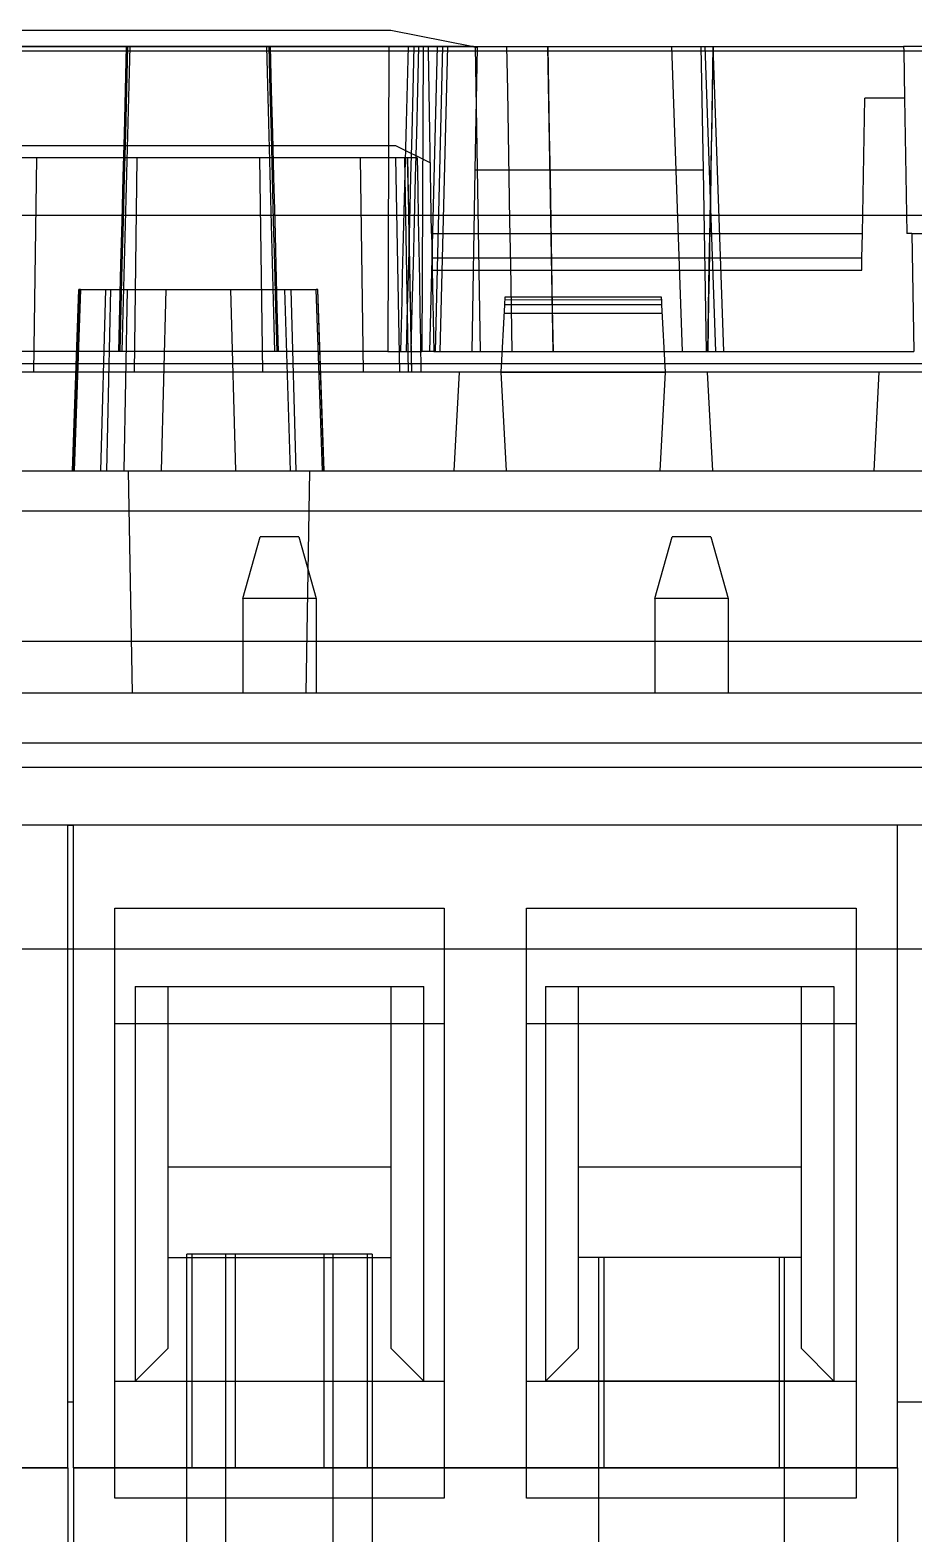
# Model space of a CAD drawing. Header units: millimetres. Extents: x 169.7 to 222.2, y -58 to 0.6.
# Drawn here: x 193.87 to 204.59, y -17.7 to 0.55 of the extents above; entities that cross this region are included whole.
import ezdxf

# ---------------------------------------------------------------- set-up
doc = ezdxf.new("R2010")
doc.units = ezdxf.units.MM
doc.layers.add('MAIN-1', color=7, linetype='Continuous')
doc.layers.add('MAIN-2', color=7, linetype='Continuous')

msp = doc.modelspace()

# ---------------------------------------------------------------- linework, layer by layer
at = {"layer": 'MAIN-1'}
for p, q in [((193.572, 0.551), (198.247, 0.551)), ((198.247, 0.551), (199.247, 0.351)), ((170.151, 0.3), (221.667, 0.3)), ((198.702, 0.351), (193.117, 0.351)), ((198.703, 0.3), (198.702, 0.351)), ((199.247, 0.351), (198.702, 0.351)), ((199.247, 0.351), (204.469, 0.351)), ((206.208, 0.351), (204.469, 0.351)), ((204.469, 0.351), (204.47, 0.3)), ((170.371, -8.1), (221.448, -8.1)), ((221.431, -8.4), (170.388, -8.4)), ((194.894, -17.27), (194.894, -10.11)), ((194.894, -10.11), (198.894, -10.11)), ((198.894, -10.11), (198.894, -17.27)), ((199.894, -17.27), (199.894, -10.11)), ((199.894, -10.11), (203.894, -10.11)), ((203.894, -10.11), (203.894, -17.27)), ((194.894, -11.51), (198.894, -11.51)), ((195.144, -11.51), (195.144, -15.85)), ((195.544, -15.45), (195.544, -11.51)), ((198.245, -11.51), (198.245, -15.45)), ((198.645, -15.85), (198.645, -11.51)), ((199.894, -11.51), (203.894, -11.51)), ((200.122, -11.51), (200.122, -15.85)), ((200.522, -15.45), (200.522, -11.51)), ((203.224, -11.51), (203.224, -15.45)), ((203.624, -11.51), (203.624, -15.85)), ((195.544, -13.248), (198.245, -13.248)), ((200.522, -13.248), (203.224, -13.248)), ((195.544, -14.35), (198.245, -14.35)), ((195.83, -14.31), (195.83, -14.35)), ((196.244, -14.35), (196.244, -14.31)), ((197.544, -14.35), (197.544, -14.31)), ((197.959, -14.31), (197.959, -14.35)), ((203.224, -14.35), (200.522, -14.35)), ((195.544, -15.45), (195.144, -15.85)), ((198.645, -15.85), (198.245, -15.45)), ((200.522, -15.45), (200.122, -15.85)), ((203.624, -15.85), (203.224, -15.45)), ((194.894, -15.85), (198.894, -15.85)), ((199.894, -15.85), (203.894, -15.85)), ((198.894, -17.27), (194.894, -17.27)), ((203.894, -17.27), (199.894, -17.27))]:
    msp.add_line(p, q, dxfattribs=at)
at = {"layer": 'MAIN-2'}
for p, q in [((198.247, 0.551), (198.247, 0.551)), ((192.572, 0.351), (199.247, 0.351)), ((195.034, 0.351), (193.597, 0.351)), ((195.034, 0.351), (195.021, -0.178)), ((195.034, 0.351), (195.039, 0.351)), ((195.051, 0.351), (195.037, -0.178)), ((195.039, 0.351), (195.042, 0.351)), ((195.042, 0.351), (195.046, 0.351)), ((195.046, 0.351), (195.05, 0.351)), ((195.05, 0.351), (195.053, 0.351)), ((195.053, 0.351), (195.056, 0.351)), ((195.056, 0.351), (195.059, 0.351)), ((195.059, 0.351), (195.062, 0.351)), ((195.062, 0.351), (195.064, 0.351)), ((195.064, 0.351), (195.067, 0.351)), ((195.067, 0.351), (195.069, 0.351)), ((195.069, 0.351), (195.071, 0.351)), ((195.077, 0.351), (195.069, 0.042)), ((195.071, 0.351), (195.072, 0.351)), ((195.072, 0.351), (195.074, 0.351)), ((195.074, 0.351), (195.075, 0.351)), ((195.075, 0.351), (195.076, 0.351)), ((195.076, 0.351), (195.077, 0.351)), ((195.077, 0.351), (195.077, 0.351)), ((195.077, 0.351), (195.077, 0.351)), ((195.077, 0.351), (196.742, 0.351)), ((196.742, 0.351), (196.742, 0.351)), ((196.742, 0.351), (196.742, 0.351)), ((196.742, 0.351), (196.743, 0.351)), ((196.75, 0.042), (196.742, 0.351)), ((196.743, 0.351), (196.744, 0.351)), ((196.744, 0.351), (196.745, 0.351)), ((196.745, 0.351), (196.747, 0.351)), ((196.747, 0.351), (196.748, 0.351)), ((196.748, 0.351), (196.75, 0.351)), ((196.75, 0.351), (196.752, 0.351)), ((196.752, 0.351), (196.754, 0.351)), ((196.754, 0.351), (196.757, 0.351)), ((196.757, 0.351), (196.76, 0.351)), ((196.76, 0.351), (196.763, 0.351)), ((196.763, 0.351), (196.766, 0.351)), ((196.766, 0.351), (196.769, 0.351)), ((196.781, -0.178), (196.768, 0.351)), ((196.769, 0.351), (196.773, 0.351)), ((196.773, 0.351), (196.776, 0.351)), ((196.776, 0.351), (196.78, 0.351)), ((196.78, 0.351), (196.785, 0.351)), ((198.222, 0.351), (196.785, 0.351)), ((196.798, -0.178), (196.785, 0.351)), ((198.222, 0.351), (198.207, -3.349)), ((198.222, 0.351), (198.236, 0.351)), ((198.236, 0.351), (198.25, 0.351)), ((198.25, 0.351), (198.265, 0.351)), ((198.265, 0.351), (198.28, 0.351)), ((198.28, 0.351), (198.296, 0.351)), ((198.296, 0.351), (198.312, 0.351)), ((198.312, 0.351), (198.328, 0.351)), ((198.328, 0.351), (198.344, 0.351)), ((198.344, 0.351), (198.361, 0.351)), ((198.361, 0.351), (198.377, 0.351)), ((198.377, 0.351), (198.394, 0.351)), ((198.394, 0.351), (198.394, 0.351)), ((198.394, 0.351), (198.394, 0.351)), ((198.394, 0.351), (198.394, 0.351)), ((198.394, 0.351), (198.394, 0.351)), ((198.394, 0.351), (198.394, 0.351)), ((198.394, 0.351), (198.394, 0.351)), ((198.394, 0.351), (198.394, 0.351)), ((198.394, 0.351), (198.394, 0.351)), ((198.394, 0.351), (198.394, 0.351)), ((198.394, 0.351), (198.394, 0.351)), ((198.394, 0.351), (198.394, 0.351)), ((198.394, 0.351), (198.394, 0.351)), ((198.394, 0.351), (198.394, 0.351)), ((198.394, 0.351), (198.394, 0.351)), ((198.394, 0.351), (198.394, 0.351)), ((198.394, 0.351), (198.394, 0.351)), ((198.394, 0.351), (198.394, 0.351)), ((198.394, 0.351), (198.394, 0.351)), ((198.394, 0.351), (198.394, 0.351)), ((198.394, 0.351), (198.394, 0.351)), ((198.394, 0.351), (198.394, 0.351)), ((198.394, 0.351), (198.394, 0.351)), ((198.394, 0.351), (198.394, 0.351)), ((198.394, 0.351), (198.394, 0.351)), ((198.394, 0.351), (198.394, 0.351)), ((198.394, 0.351), (198.394, 0.351)), ((198.394, 0.351), (198.394, 0.351)), ((198.394, 0.351), (198.394, 0.351)), ((198.394, 0.351), (198.394, 0.351)), ((198.394, 0.351), (198.394, 0.351)), ((198.394, 0.351), (198.394, 0.351)), ((198.394, 0.351), (198.394, 0.351)), ((198.394, 0.351), (198.394, 0.351)), ((198.394, 0.351), (198.394, 0.351)), ((198.394, 0.351), (198.41, 0.351)), ((198.41, 0.351), (198.426, 0.351)), ((198.426, 0.351), (198.441, 0.351)), ((198.441, 0.351), (198.456, 0.351)), ((198.452, 0.043), (198.46, 0.351)), ((198.456, 0.351), (198.471, 0.351)), ((198.471, 0.351), (198.486, 0.351)), ((198.486, 0.351), (198.501, 0.351)), ((198.501, 0.351), (198.515, 0.351)), ((198.515, 0.351), (198.529, 0.351)), ((198.516, -0.177), (198.529, 0.351)), ((198.529, 0.351), (198.543, 0.351)), ((198.543, 0.351), (198.557, 0.351)), ((198.557, 0.351), (198.569, 0.351)), ((198.569, 0.351), (198.582, 0.351)), ((198.573, -0.177), (198.586, 0.351)), ((198.582, 0.351), (198.594, 0.351)), ((198.594, 0.351), (198.605, 0.351)), ((198.605, 0.351), (198.616, 0.351)), ((198.616, 0.351), (198.626, 0.351)), ((198.636, 0.351), (198.621, -3.349)), ((198.626, 0.351), (198.636, 0.351)), ((198.874, 0.351), (198.636, 0.351)), ((198.741, -1.919), (198.703, 0.3)), ((198.806, 0.351), (198.715, -3.349)), ((198.874, 0.351), (198.783, -3.349)), ((198.932, 0.351), (198.841, -3.349)), ((198.874, 0.351), (198.884, 0.351)), ((198.884, 0.351), (198.893, 0.351)), ((198.893, 0.351), (198.901, 0.351)), ((198.901, 0.351), (198.908, 0.351)), ((198.908, 0.351), (198.915, 0.351)), ((198.915, 0.351), (198.92, 0.351)), ((198.92, 0.351), (198.924, 0.351)), ((198.924, 0.351), (198.928, 0.351)), ((198.928, 0.351), (198.93, 0.351)), ((198.93, 0.351), (198.932, 0.351)), ((198.932, 0.351), (198.932, 0.351)), ((198.932, 0.351), (198.932, 0.351)), ((198.932, 0.351), (198.932, 0.351)), ((198.932, 0.351), (198.932, 0.351)), ((198.932, 0.351), (198.932, 0.351)), ((198.932, 0.351), (198.932, 0.351)), ((198.932, 0.351), (198.932, 0.351)), ((198.932, 0.351), (198.986, 0.351)), ((198.986, 0.351), (199.039, 0.351)), ((199.039, 0.351), (199.092, 0.351)), ((199.092, 0.351), (199.144, 0.351)), ((199.144, 0.351), (199.196, 0.351)), ((199.196, 0.351), (199.247, 0.351)), ((199.247, 0.351), (199.247, 0.351)), ((199.247, 0.351), (199.247, 0.351)), ((199.247, 0.351), (199.254, 0.349)), ((199.254, 0.349), (199.261, 0.348)), ((199.261, 0.348), (199.269, 0.347)), ((199.269, 0.351), (199.33, -3.349)), ((199.269, 0.347), (199.276, 0.345)), ((199.271, -1.149), (199.297, 0.341)), ((199.276, 0.345), (199.283, 0.344)), ((199.283, 0.344), (199.29, 0.342)), ((199.29, 0.342), (199.297, 0.341)), ((199.297, 0.341), (199.297, 0.341)), ((199.651, 0.351), (199.66, -0.178)), ((200.15, 0.351), (200.16, -0.178)), ((200.217, -3.349), (200.152, 0.351)), ((201.787, -3.349), (201.658, 0.351)), ((202.013, 0.351), (202.013, 0.351)), ((202.039, -1.149), (202.013, 0.351)), ((202.058, 0.351), (202.058, 0.351)), ((202.058, 0.351), (202.188, -3.349)), ((202.149, -0.178), (202.158, 0.351)), ((202.155, 0.043), (202.16, 0.351)), ((202.158, 0.351), (202.158, 0.351)), ((202.288, -3.349), (202.158, 0.351)), ((204.469, 0.351), (204.469, 0.351)), ((204.47, 0.3), (204.48, -0.274)), ((195.069, 0.042), (195.061, -0.266)), ((196.758, -0.266), (196.75, 0.042)), ((198.444, -0.265), (198.452, 0.043)), ((202.149, -0.266), (202.155, 0.043)), ((195.021, -0.178), (195.007, -0.707)), ((195.037, -0.178), (195.024, -0.707)), ((196.795, -0.707), (196.781, -0.178)), ((196.812, -0.707), (196.798, -0.178)), ((198.503, -0.706), (198.516, -0.177)), ((198.559, -0.706), (198.573, -0.177)), ((199.66, -0.178), (199.669, -0.707)), ((200.16, -0.178), (200.169, -0.707)), ((202.14, -0.706), (202.149, -0.178)), ((195.061, -0.266), (195.053, -0.574)), ((196.766, -0.574), (196.758, -0.266)), ((198.437, -0.573), (198.444, -0.265)), ((202.144, -0.574), (202.149, -0.266)), ((203.969, -1.919), (203.997, -0.274)), ((204.48, -0.274), (203.997, -0.274)), ((204.48, -0.274), (204.508, -1.919)), ((195.007, -0.707), (194.993, -1.236)), ((195.024, -0.707), (195.01, -1.236)), ((195.053, -0.574), (195.045, -0.883)), ((196.774, -0.883), (196.766, -0.574)), ((196.809, -1.236), (196.795, -0.707)), ((196.826, -1.236), (196.812, -0.707)), ((198.429, -0.881), (198.437, -0.573)), ((198.489, -1.234), (198.503, -0.706)), ((198.546, -1.234), (198.559, -0.706)), ((199.669, -0.707), (199.678, -1.236)), ((200.169, -0.707), (200.178, -1.236)), ((202.13, -1.235), (202.14, -0.706)), ((202.139, -0.882), (202.144, -0.574)), ((193.517, -0.849), (198.302, -0.849)), ((195.045, -0.883), (195.037, -1.191)), ((196.782, -1.191), (196.774, -0.883)), ((198.302, -0.849), (198.726, -1.061)), ((198.302, -0.849), (198.302, -0.849)), ((198.421, -1.189), (198.429, -0.881)), ((202.133, -1.191), (202.139, -0.882)), ((198.448, -1), (193.371, -1)), ((193.944, -1), (193.909, -3.6)), ((195.164, -1), (195.129, -3.6)), ((196.69, -3.6), (196.655, -1)), ((197.875, -1), (197.91, -3.6)), ((198.353, -3.6), (198.307, -1)), ((198.458, -3.6), (198.414, -1)), ((198.565, -1), (198.448, -1)), ((198.449, -1), (198.448, -1)), ((198.448, -1), (198.448, -1)), ((198.448, -1), (198.448, -1)), ((198.448, -1), (198.448, -1)), ((198.448, -1), (198.448, -1)), ((198.448, -1), (198.498, -3.6)), ((198.45, -1), (198.449, -1)), ((198.449, -1), (198.449, -1)), ((198.449, -1), (198.449, -1)), ((198.449, -1), (198.449, -1)), ((198.449, -1), (198.449, -1)), ((198.449, -1), (198.449, -1)), ((198.449, -1), (198.449, -1)), ((198.456, -1.325), (198.449, -1)), ((198.45, -1), (198.45, -1)), ((198.45, -1), (198.45, -1)), ((198.45, -1), (198.45, -1)), ((198.45, -1), (198.45, -1)), ((198.45, -1), (198.45, -1)), ((198.45, -1), (198.45, -1)), ((198.45, -1), (198.45, -1)), ((198.45, -1), (198.45, -1)), ((198.565, -1), (198.572, -1.37)), ((198.726, -1.061), (198.726, -1.061)), ((194.993, -1.236), (194.979, -1.764)), ((195.01, -1.236), (194.996, -1.764)), ((195.037, -1.191), (195.029, -1.5)), ((196.79, -1.5), (196.782, -1.191)), ((196.823, -1.764), (196.809, -1.236)), ((196.84, -1.764), (196.826, -1.236)), ((198.413, -1.498), (198.421, -1.189)), ((198.476, -1.763), (198.489, -1.234)), ((198.532, -1.763), (198.546, -1.234)), ((199.233, -3.349), (199.271, -1.149)), ((202.039, -1.149), (199.271, -1.149)), ((199.271, -1.149), (199.271, -1.149)), ((199.678, -1.236), (199.687, -1.764)), ((200.178, -1.236), (200.187, -1.764)), ((202.039, -1.149), (202.039, -1.149)), ((202.077, -3.349), (202.039, -1.149)), ((202.121, -1.763), (202.13, -1.235)), ((202.128, -1.499), (202.133, -1.191)), ((198.462, -1.65), (198.456, -1.325)), ((198.572, -1.37), (198.579, -1.741)), ((195.029, -1.5), (195.021, -1.808)), ((196.798, -1.808), (196.79, -1.5)), ((198.405, -1.806), (198.413, -1.498)), ((202.122, -1.807), (202.128, -1.499)), ((216.172, -1.7), (175.647, -1.7)), ((194.979, -1.764), (194.965, -2.293)), ((194.996, -1.764), (194.982, -2.293)), ((195.021, -1.808), (195.012, -2.116)), ((196.806, -2.116), (196.798, -1.808)), ((196.837, -2.293), (196.823, -1.764)), ((196.854, -2.293), (196.84, -1.764)), ((198.397, -2.115), (198.405, -1.806)), ((198.468, -1.975), (198.462, -1.65)), ((198.463, -2.292), (198.476, -1.763)), ((198.519, -2.292), (198.532, -1.763)), ((198.579, -1.741), (198.586, -2.112)), ((199.687, -1.764), (199.696, -2.293)), ((200.187, -1.764), (200.196, -2.293)), ((202.111, -2.292), (202.121, -1.763)), ((202.117, -2.116), (202.122, -1.807)), ((198.474, -2.3), (198.468, -1.975)), ((198.741, -1.919), (198.746, -2.219)), ((198.741, -1.919), (203.969, -1.919)), ((203.963, -2.219), (203.969, -1.919)), ((204.571, -1.919), (204.508, -1.919)), ((204.508, -1.919), (204.508, -1.919)), ((204.571, -1.919), (204.594, -3.349)), ((204.571, -1.919), (206.169, -1.919)), ((195.012, -2.116), (195.004, -2.425)), ((196.814, -2.425), (196.806, -2.116)), ((198.389, -2.424), (198.397, -2.115)), ((198.586, -2.112), (198.593, -2.484)), ((202.112, -2.424), (202.117, -2.116)), ((194.965, -2.293), (194.951, -2.821)), ((194.982, -2.293), (194.969, -2.821)), ((196.85, -2.821), (196.837, -2.293)), ((196.867, -2.821), (196.854, -2.293)), ((198.449, -2.82), (198.463, -2.292)), ((198.481, -2.625), (198.474, -2.3)), ((198.505, -2.82), (198.519, -2.292)), ((203.963, -2.219), (198.746, -2.219)), ((198.746, -2.219), (198.749, -2.365)), ((198.749, -2.365), (203.961, -2.365)), ((198.749, -2.365), (198.766, -3.349)), ((199.696, -2.293), (199.705, -2.821)), ((200.196, -2.293), (200.205, -2.821)), ((202.102, -2.821), (202.111, -2.292)), ((203.961, -2.365), (203.963, -2.219)), ((195.004, -2.425), (194.996, -2.733)), ((196.823, -2.733), (196.814, -2.425)), ((198.382, -2.732), (198.389, -2.424)), ((198.593, -2.484), (198.599, -2.856)), ((202.106, -2.732), (202.112, -2.424)), ((194.382, -4.8), (194.458, -2.6)), ((194.389, -4.8), (194.465, -2.6)), ((194.477, -2.6), (194.403, -4.8)), ((194.477, -2.6), (194.508, -2.6)), ((194.508, -2.6), (194.543, -2.6)), ((194.543, -2.6), (194.583, -2.6)), ((194.583, -2.6), (194.628, -2.6)), ((194.628, -2.6), (194.677, -2.6)), ((194.677, -2.6), (194.73, -2.6)), ((194.725, -4.8), (194.787, -2.6)), ((194.73, -2.6), (194.787, -2.6)), ((194.787, -2.6), (194.819, -2.6)), ((194.798, -4.8), (194.848, -2.6)), ((194.819, -2.6), (194.852, -2.6)), ((194.852, -2.6), (194.888, -2.6)), ((194.888, -2.6), (194.925, -2.6)), ((194.925, -2.6), (194.964, -2.6)), ((194.964, -2.6), (195.004, -2.6)), ((194.996, -2.733), (194.988, -3.041)), ((195.047, -2.6), (195.003, -4.8)), ((195.004, -2.6), (195.047, -2.6)), ((195.047, -2.6), (195.096, -2.6)), ((195.096, -2.6), (195.147, -2.6)), ((195.147, -2.6), (195.199, -2.6)), ((195.199, -2.6), (195.253, -2.6)), ((195.253, -2.6), (195.309, -2.6)), ((195.309, -2.6), (195.367, -2.6)), ((195.367, -2.6), (195.426, -2.6)), ((195.426, -2.6), (195.488, -2.6)), ((195.46, -4.8), (195.52, -2.6)), ((195.488, -2.6), (195.55, -2.6)), ((195.55, -2.6), (195.613, -2.6)), ((195.613, -2.6), (195.677, -2.6)), ((195.677, -2.6), (195.742, -2.6)), ((195.742, -2.6), (195.806, -2.6)), ((195.806, -2.6), (195.87, -2.6)), ((195.87, -2.6), (195.934, -2.6)), ((195.934, -2.6), (195.997, -2.6)), ((195.997, -2.6), (196.061, -2.6)), ((196.061, -2.6), (196.124, -2.6)), ((196.124, -2.6), (196.187, -2.6)), ((196.187, -2.6), (196.249, -2.6)), ((196.249, -2.6), (196.311, -2.6)), ((196.299, -2.6), (196.359, -4.8)), ((196.311, -2.6), (196.372, -2.6)), ((196.372, -2.6), (196.433, -2.6)), ((196.433, -2.6), (196.492, -2.6)), ((196.492, -2.6), (196.551, -2.6)), ((196.551, -2.6), (196.609, -2.6)), ((196.609, -2.6), (196.664, -2.6)), ((196.664, -2.6), (196.718, -2.6)), ((196.718, -2.6), (196.77, -2.6)), ((196.77, -2.6), (196.82, -2.6)), ((196.82, -2.6), (196.867, -2.6)), ((196.831, -3.041), (196.823, -2.733)), ((196.867, -2.6), (196.911, -2.6)), ((196.911, -2.6), (196.953, -2.6)), ((196.953, -2.6), (196.994, -2.6)), ((197.027, -4.8), (196.958, -2.6)), ((196.994, -2.6), (197.032, -2.6)), ((197.032, -2.6), (197.094, -4.8)), ((197.032, -2.6), (197.069, -2.6)), ((197.069, -2.6), (197.104, -2.6)), ((197.104, -2.6), (197.137, -2.6)), ((197.137, -2.6), (197.169, -2.6)), ((197.169, -2.6), (197.199, -2.6)), ((197.199, -2.6), (197.228, -2.6)), ((197.228, -2.6), (197.254, -2.6)), ((197.254, -2.6), (197.279, -2.6)), ((197.279, -2.6), (197.302, -2.6)), ((197.302, -2.6), (197.322, -2.6)), ((197.322, -2.6), (197.341, -2.6)), ((197.416, -4.8), (197.341, -2.6)), ((197.354, -2.6), (197.43, -4.8)), ((197.437, -4.8), (197.36, -2.6)), ((198.374, -3.041), (198.382, -2.732)), ((198.487, -2.95), (198.481, -2.625)), ((199.628, -2.784), (199.633, -2.689)), ((199.631, -2.718), (201.529, -2.722)), ((199.633, -2.689), (201.527, -2.689)), ((201.527, -2.689), (201.527, -2.689)), ((201.527, -2.689), (201.527, -2.69)), ((201.527, -2.69), (201.527, -2.691)), ((201.527, -2.691), (201.527, -2.693)), ((201.527, -2.693), (201.527, -2.695)), ((201.527, -2.695), (201.528, -2.698)), ((201.528, -2.698), (201.528, -2.701)), ((201.528, -2.701), (201.528, -2.704)), ((201.528, -2.704), (201.528, -2.708)), ((201.528, -2.708), (201.528, -2.712)), ((201.528, -2.712), (201.529, -2.717)), ((201.529, -2.717), (201.529, -2.722)), ((201.529, -2.722), (201.529, -2.727)), ((201.529, -2.727), (201.529, -2.732)), ((201.529, -2.732), (201.53, -2.738)), ((201.53, -2.738), (201.53, -2.744)), ((202.101, -3.041), (202.106, -2.732)), ((194.951, -2.821), (194.938, -3.349)), ((194.969, -2.821), (194.955, -3.349)), ((196.864, -3.349), (196.85, -2.821)), ((196.881, -3.349), (196.867, -2.821)), ((198.436, -3.349), (198.449, -2.82)), ((198.492, -3.349), (198.505, -2.82)), ((198.599, -2.856), (198.605, -3.228)), ((199.585, -3.6), (199.628, -2.784)), ((201.538, -2.889), (199.622, -2.889)), ((201.532, -2.784), (199.628, -2.784)), ((199.705, -2.821), (199.714, -3.349)), ((200.205, -2.821), (200.214, -3.349)), ((201.53, -2.744), (201.53, -2.75)), ((201.53, -2.75), (201.531, -2.757)), ((201.531, -2.757), (201.531, -2.763)), ((201.531, -2.763), (201.531, -2.77)), ((201.531, -2.77), (201.532, -2.777)), ((201.532, -2.777), (201.532, -2.784)), ((201.532, -2.784), (201.575, -3.6)), ((202.093, -3.349), (202.102, -2.821)), ((194.988, -3.041), (194.98, -3.349)), ((196.839, -3.349), (196.831, -3.041)), ((198.366, -3.349), (198.374, -3.041)), ((198.493, -3.275), (198.487, -2.95)), ((202.096, -3.349), (202.101, -3.041)), ((198.5, -3.6), (198.493, -3.275)), ((198.605, -3.228), (198.611, -3.6)), ((194.938, -3.349), (193.611, -3.349)), ((194.942, -3.349), (194.938, -3.349)), ((194.946, -3.349), (194.942, -3.349)), ((194.95, -3.349), (194.946, -3.349)), ((194.953, -3.349), (194.95, -3.349)), ((194.956, -3.349), (194.953, -3.349)), ((194.96, -3.349), (194.956, -3.349)), ((194.962, -3.349), (194.96, -3.349)), ((194.965, -3.349), (194.962, -3.349)), ((194.968, -3.349), (194.965, -3.349)), ((194.97, -3.349), (194.968, -3.349)), ((194.972, -3.349), (194.97, -3.349)), ((194.974, -3.349), (194.972, -3.349)), ((194.976, -3.349), (194.974, -3.349)), ((194.977, -3.349), (194.976, -3.349)), ((194.978, -3.349), (194.977, -3.349)), ((194.979, -3.349), (194.978, -3.349)), ((194.98, -3.349), (194.979, -3.349)), ((196.839, -3.349), (194.98, -3.349)), ((194.98, -3.349), (194.98, -3.349)), ((194.98, -3.349), (194.98, -3.349)), ((196.84, -3.349), (196.839, -3.349)), ((196.839, -3.349), (196.839, -3.349)), ((196.839, -3.349), (196.839, -3.349)), ((196.841, -3.349), (196.84, -3.349)), ((196.842, -3.349), (196.841, -3.349)), ((196.843, -3.349), (196.842, -3.349)), ((196.845, -3.349), (196.843, -3.349)), ((196.847, -3.349), (196.845, -3.349)), ((196.849, -3.349), (196.847, -3.349)), ((196.851, -3.349), (196.849, -3.349)), ((196.854, -3.349), (196.851, -3.349)), ((196.857, -3.349), (196.854, -3.349)), ((196.86, -3.349), (196.857, -3.349)), ((196.863, -3.349), (196.86, -3.349)), ((196.866, -3.349), (196.863, -3.349)), ((196.87, -3.349), (196.866, -3.349)), ((196.873, -3.349), (196.87, -3.349)), ((196.877, -3.349), (196.873, -3.349)), ((196.881, -3.349), (196.877, -3.349)), ((198.207, -3.349), (196.881, -3.349)), ((198.207, -3.349), (198.221, -3.349)), ((198.221, -3.349), (198.236, -3.349)), ((198.236, -3.349), (198.25, -3.349)), ((198.25, -3.349), (198.266, -3.349)), ((198.266, -3.349), (198.281, -3.349)), ((198.281, -3.349), (198.297, -3.349)), ((198.297, -3.349), (198.313, -3.349)), ((198.313, -3.349), (198.33, -3.349)), ((198.33, -3.349), (198.346, -3.349)), ((198.346, -3.349), (198.363, -3.349)), ((198.363, -3.349), (198.379, -3.349)), ((198.379, -3.349), (198.379, -3.349)), ((198.379, -3.349), (198.379, -3.349)), ((198.379, -3.349), (198.379, -3.349)), ((198.379, -3.349), (198.379, -3.349)), ((198.379, -3.349), (198.379, -3.349)), ((198.379, -3.349), (198.379, -3.349)), ((198.379, -3.349), (198.379, -3.349)), ((198.379, -3.349), (198.379, -3.349)), ((198.379, -3.349), (198.379, -3.349)), ((198.379, -3.349), (198.379, -3.349)), ((198.379, -3.349), (198.379, -3.349)), ((198.379, -3.349), (198.379, -3.349)), ((198.379, -3.349), (198.379, -3.349)), ((198.379, -3.349), (198.379, -3.349)), ((198.379, -3.349), (198.379, -3.349)), ((198.379, -3.349), (198.379, -3.349)), ((198.379, -3.349), (198.379, -3.349)), ((198.379, -3.349), (198.379, -3.349)), ((198.379, -3.349), (198.379, -3.349)), ((198.379, -3.349), (198.379, -3.349)), ((198.379, -3.349), (198.379, -3.349)), ((198.379, -3.349), (198.379, -3.349)), ((198.379, -3.349), (198.379, -3.349)), ((198.379, -3.349), (198.379, -3.349)), ((198.379, -3.349), (198.379, -3.349)), ((198.379, -3.349), (198.379, -3.349)), ((198.379, -3.349), (198.379, -3.349)), ((198.379, -3.349), (198.379, -3.349)), ((198.379, -3.349), (198.379, -3.349)), ((198.379, -3.349), (198.379, -3.349)), ((198.379, -3.349), (198.379, -3.349)), ((198.379, -3.349), (198.379, -3.349)), ((198.379, -3.349), (198.379, -3.349)), ((198.379, -3.349), (198.379, -3.349)), ((198.379, -3.349), (198.395, -3.349)), ((198.395, -3.349), (198.411, -3.349)), ((198.411, -3.349), (198.426, -3.349)), ((198.426, -3.349), (198.442, -3.349)), ((198.442, -3.349), (198.457, -3.349)), ((198.457, -3.349), (198.472, -3.349)), ((198.472, -3.349), (198.486, -3.349)), ((198.486, -3.349), (198.501, -3.349)), ((198.501, -3.349), (198.515, -3.349)), ((198.515, -3.349), (198.529, -3.349)), ((198.529, -3.349), (198.542, -3.349)), ((198.542, -3.349), (198.555, -3.349)), ((198.555, -3.349), (198.567, -3.349)), ((198.567, -3.349), (198.579, -3.349)), ((198.579, -3.349), (198.59, -3.349)), ((198.59, -3.349), (198.601, -3.349)), ((198.601, -3.349), (198.611, -3.349)), ((198.611, -3.349), (198.621, -3.349)), ((198.766, -3.349), (198.621, -3.349)), ((198.766, -3.349), (204.594, -3.349)), ((198.766, -3.349), (198.766, -3.349)), ((199.233, -3.349), (199.233, -3.349)), ((199.598, -3.349), (199.598, -3.349)), ((201.562, -3.349), (201.562, -3.349)), ((202.077, -3.349), (202.077, -3.349)), ((202.188, -3.349), (202.188, -3.349)), ((202.288, -3.349), (202.288, -3.349)), ((169.754, -3.599), (222.065, -3.599)), ((209.109, -3.5), (182.709, -3.5)), ((199.075, -3.6), (199.012, -4.8)), ((199.648, -4.8), (199.585, -3.6)), ((199.585, -3.6), (199.585, -3.6)), ((199.585, -3.6), (201.575, -3.6)), ((201.575, -3.6), (201.512, -4.8)), ((201.575, -3.6), (201.575, -3.6)), ((202.085, -3.6), (202.148, -4.8)), ((204.169, -3.6), (204.106, -4.8)), ((171.889, -4.8), (219.93, -4.8)), ((195.059, -4.8), (195.107, -7.5)), ((197.259, -4.8), (197.212, -7.5)), ((199.012, -4.8), (199.012, -4.8)), ((199.648, -4.8), (199.648, -4.8)), ((201.512, -4.8), (201.512, -4.8)), ((202.148, -4.8), (202.148, -4.8)), ((204.106, -4.8), (204.106, -4.8)), ((208.405, -5.287), (183.414, -5.287)), ((196.449, -6.35), (196.659, -5.6)), ((196.659, -5.6), (196.659, -5.6)), ((197.129, -5.6), (196.659, -5.6)), ((197.129, -5.6), (197.129, -5.6)), ((197.129, -5.6), (197.339, -6.35)), ((201.449, -6.35), (201.659, -5.6)), ((201.659, -5.6), (201.659, -5.6)), ((202.129, -5.6), (201.659, -5.6)), ((202.129, -5.6), (202.129, -5.6)), ((202.129, -5.6), (202.339, -6.35)), ((196.449, -6.35), (196.449, -7.5)), ((196.449, -6.35), (196.449, -6.35)), ((197.339, -6.35), (196.449, -6.35)), ((197.339, -6.35), (196.449, -6.35)), ((197.339, -6.35), (197.339, -7.5)), ((197.339, -6.35), (197.339, -6.35)), ((201.449, -6.35), (201.449, -7.5)), ((201.449, -6.35), (201.449, -6.35)), ((202.339, -6.35), (201.449, -6.35)), ((202.339, -6.35), (201.449, -6.35)), ((202.339, -6.35), (202.339, -6.35)), ((202.339, -6.35), (202.339, -7.5)), ((185.243, -6.866), (206.576, -6.866)), ((216.274, -7.5), (175.545, -7.5)), ((196.449, -7.5), (196.449, -7.5)), ((197.339, -7.5), (197.339, -7.5)), ((201.449, -7.5), (201.449, -7.5)), ((202.339, -7.5), (202.339, -7.5)), ((218.409, -9.1), (173.409, -9.1)), ((194.324, -9.1), (194.324, -9.1)), ((194.324, -9.1), (194.324, -9.1)), ((194.324, -9.1), (194.394, -9.1)), ((194.324, -9.1), (194.324, -9.1)), ((194.324, -16.9), (194.324, -9.1)), ((194.394, -9.1), (194.394, -9.1)), ((194.394, -9.1), (194.394, -9.1)), ((194.394, -9.1), (194.394, -9.1)), ((194.394, -16.9), (194.394, -9.1)), ((204.394, -9.1), (204.394, -9.1)), ((204.394, -9.1), (204.394, -9.1)), ((204.394, -9.1), (204.394, -9.1)), ((204.394, -16.9), (204.394, -9.1)), ((171.392, -10.6), (220.427, -10.6)), ((195.144, -11.06), (195.144, -11.51)), ((195.144, -11.06), (198.645, -11.06)), ((195.144, -11.06), (195.144, -15.85)), ((195.144, -11.06), (195.144, -11.06)), ((195.544, -11.06), (195.544, -11.06)), ((195.544, -11.51), (195.544, -11.06)), ((198.245, -11.06), (198.245, -11.51)), ((198.245, -11.06), (198.245, -11.06)), ((198.645, -11.51), (198.645, -11.06)), ((198.645, -15.85), (198.645, -11.06)), ((198.645, -11.06), (198.645, -11.06)), ((200.122, -11.06), (200.122, -11.51)), ((200.122, -11.06), (203.624, -11.06)), ((200.122, -11.06), (200.122, -15.85)), ((200.122, -11.06), (200.122, -11.06)), ((200.522, -11.06), (200.522, -11.06)), ((200.522, -11.51), (200.522, -11.06)), ((203.224, -11.06), (203.224, -11.51)), ((203.224, -11.06), (203.224, -11.06)), ((203.624, -11.06), (203.624, -11.51)), ((203.624, -11.06), (203.624, -15.85)), ((203.624, -11.06), (203.624, -11.06)), ((194.894, -11.51), (194.894, -11.51)), ((198.894, -11.51), (198.894, -11.51)), ((199.894, -11.51), (199.894, -11.51)), ((203.894, -11.51), (203.894, -11.51)), ((195.544, -13.248), (195.544, -13.248)), ((198.245, -13.248), (198.245, -13.248)), ((200.522, -13.248), (200.522, -13.248)), ((203.224, -13.248), (203.224, -13.248)), ((195.544, -14.35), (195.544, -14.35)), ((195.769, -22.87), (195.769, -14.31)), ((198.019, -14.31), (195.769, -14.31)), ((195.83, -14.35), (195.83, -16.9)), ((196.244, -22.17), (196.244, -14.35)), ((196.355, -14.31), (196.355, -16.9)), ((197.434, -14.31), (197.434, -16.9)), ((197.544, -22.17), (197.544, -14.35)), ((197.959, -14.35), (197.959, -16.9)), ((198.019, -14.31), (198.019, -22.87)), ((198.245, -14.35), (198.245, -14.35)), ((200.522, -14.35), (200.522, -14.35)), ((200.769, -22.87), (200.769, -14.35)), ((200.83, -14.35), (200.83, -16.9)), ((202.959, -14.35), (202.959, -16.9)), ((203.019, -14.35), (203.019, -22.87)), ((203.224, -14.35), (203.224, -14.35)), ((194.894, -15.85), (194.894, -15.85)), ((195.144, -15.85), (198.645, -15.85)), ((195.144, -15.85), (195.144, -15.85)), ((198.645, -15.85), (198.645, -15.85)), ((198.894, -15.85), (198.894, -15.85)), ((199.894, -15.85), (199.894, -15.85)), ((203.624, -15.85), (200.122, -15.85)), ((200.122, -15.85), (200.122, -15.85)), ((203.624, -15.85), (203.624, -15.85)), ((203.894, -15.85), (203.894, -15.85)), ((194.324, -16.1), (194.394, -16.1)), ((194.324, -16.1), (194.324, -16.1)), ((194.324, -16.1), (194.324, -16.1)), ((194.394, -16.1), (194.394, -16.1)), ((194.394, -16.1), (194.394, -16.1)), ((204.394, -16.1), (204.394, -16.1)), ((204.394, -16.1), (204.394, -16.1)), ((204.394, -16.1), (205.144, -16.1)), ((194.324, -16.9), (184.324, -16.9)), ((192.889, -16.9), (194.324, -16.9)), ((194.324, -16.9), (194.324, -16.9)), ((194.324, -16.9), (194.324, -18.85)), ((194.394, -16.9), (194.394, -16.9)), ((194.394, -16.9), (194.394, -18.85)), ((194.394, -16.9), (195.83, -16.9)), ((204.394, -16.9), (194.394, -16.9)), ((195.83, -16.9), (196.355, -16.9)), ((196.355, -16.9), (196.894, -16.9)), ((196.894, -16.9), (197.434, -16.9)), ((197.434, -16.9), (197.959, -16.9)), ((197.959, -16.9), (200.83, -16.9)), ((200.83, -16.9), (202.959, -16.9)), ((202.959, -16.9), (204.394, -16.9)), ((204.394, -16.9), (204.394, -16.9)), ((204.394, -16.9), (204.394, -18.85))]:
    msp.add_line(p, q, dxfattribs=at)
for centre, start_param, end_param in [((195.258, -2.6), 2.923306, 3.141571), ((196.56, -2.6), 0.000021, 0.218513)]:
    msp.add_ellipse(centre, major_axis=(0.8, 0), ratio=0.00001, start_param=start_param, end_param=end_param, dxfattribs=at)

doc.saveas('drawing.dxf')
